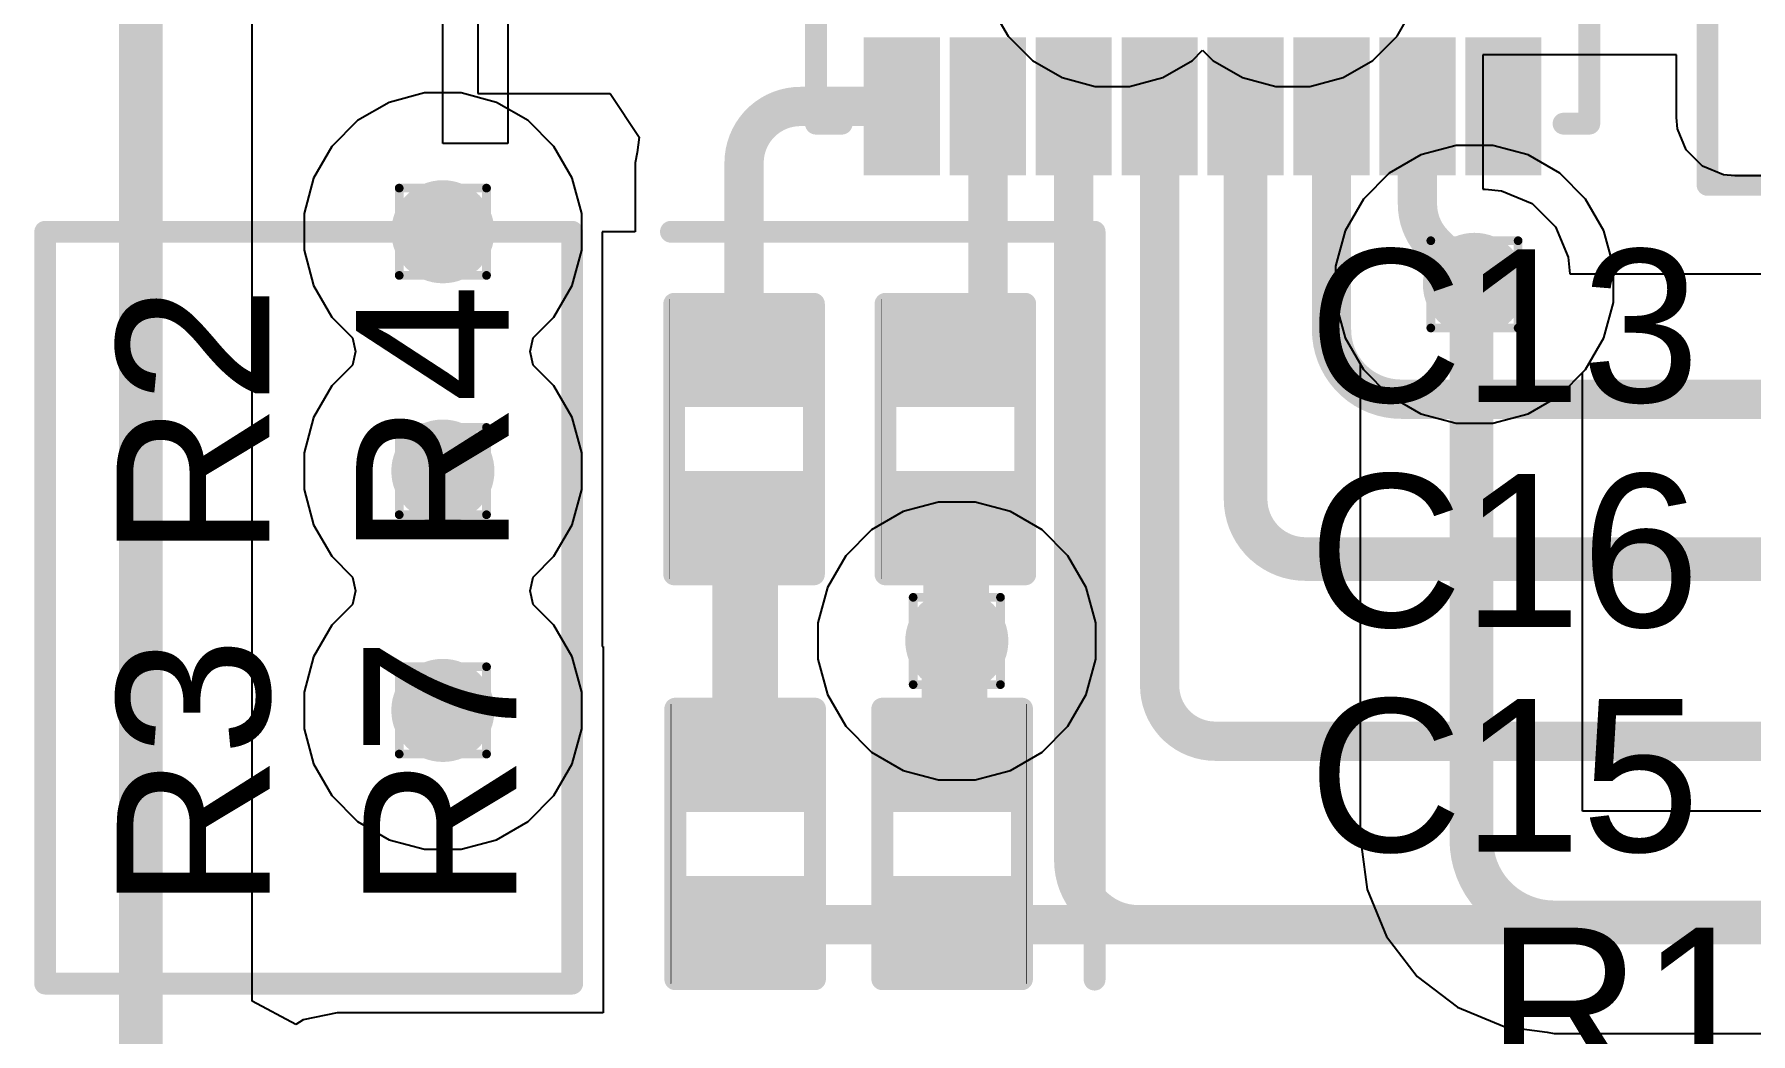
# Model space of a CAD drawing. Header units: inches. Extents: x -9 to 196, y -9 to 68.
# Drawn here: x 38.2 to 48.19, y 5.11 to 10.92 of the extents above; entities that cross this region are included whole.
import ezdxf

# ---------------------------------------------------------------- set-up
doc = ezdxf.new("R2010")
doc.units = ezdxf.units.IN
for name, color, linetype in [('Bottom Layer', 5, 'Continuous'), ('Drill Drawing', 1, 'Continuous'), ('Ground', 16, 'Continuous'), ('Power 3V3', 76, 'Continuous'), ('Top Layer', 1, 'Continuous'), ('Top Overlay', 2, 'Continuous'), ('Top Paste', 8, 'Continuous'), ('Top Solder', 216, 'Continuous'), ('Via Holes', 16, 'Continuous')]:
    doc.layers.add(name, color=color, linetype=linetype)
doc.styles.add('Arial', font='', dxfattribs={"height": 0.2})
doc.styles.get('Arial').set_extended_font_data('Arial')

# ---------------------------------------------------------------- blocks, each defined once
blk = doc.blocks.new('20_VQFN__3_5_4_5__5')
at = {"layer": 'Top Layer'}
for points in [[(1.35, 1.87), (1.95, 1.87), (1.95, 1.63), (1.35, 1.63)], [(1.35, 1.37), (1.95, 1.37), (1.95, 1.13), (1.35, 1.13)], [(1.35, 0.87), (1.95, 0.87), (1.95, 0.63), (1.35, 0.63)], [(1.35, 0.37), (1.95, 0.37), (1.95, 0.13), (1.35, 0.13)], [(1.35, -0.13), (1.95, -0.13), (1.95, -0.37), (1.35, -0.37)], [(1.35, -0.63), (1.95, -0.63), (1.95, -0.87), (1.35, -0.87)], [(1.35, -1.13), (1.95, -1.13), (1.95, -1.37), (1.35, -1.37)], [(1.35, -1.63), (1.95, -1.63), (1.95, -1.87), (1.35, -1.87)]]:
    blk.add_hatch(color=1, dxfattribs=at).paths.add_polyline_path(points)
at = {"layer": 'Top Paste'}
for points in [[(1.35, 1.87), (1.95, 1.87), (1.95, 1.63), (1.35, 1.63)], [(1.35, 1.37), (1.95, 1.37), (1.95, 1.13), (1.35, 1.13)], [(1.35, 0.87), (1.95, 0.87), (1.95, 0.63), (1.35, 0.63)], [(1.35, 0.37), (1.95, 0.37), (1.95, 0.13), (1.35, 0.13)], [(1.35, -0.13), (1.95, -0.13), (1.95, -0.37), (1.35, -0.37)], [(1.35, -0.63), (1.95, -0.63), (1.95, -0.87), (1.35, -0.87)], [(1.35, -1.13), (1.95, -1.13), (1.95, -1.37), (1.35, -1.37)], [(1.35, -1.63), (1.95, -1.63), (1.95, -1.87), (1.35, -1.87)]]:
    blk.add_hatch(color=8, dxfattribs=at).paths.add_polyline_path(points)
at = {"layer": 'Top Solder'}
for points in [[(1.2484, 1.9716), (2.0516, 1.9716), (2.0516, 1.5284), (1.2484, 1.5284)], [(1.2484, 1.4716), (2.0516, 1.4716), (2.0516, 1.0284), (1.2484, 1.0284)], [(1.2484, 0.9716), (2.0516, 0.9716), (2.0516, 0.5284), (1.2484, 0.5284)], [(1.2484, 0.4716), (2.0516, 0.4716), (2.0516, 0.0284), (1.2484, 0.0284)], [(1.2484, -0.0284), (2.0516, -0.0284), (2.0516, -0.4716), (1.2484, -0.4716)], [(1.2484, -0.5284), (2.0516, -0.5284), (2.0516, -0.9716), (1.2484, -0.9716)], [(1.2484, -1.0284), (2.0516, -1.0284), (2.0516, -1.4716), (1.2484, -1.4716)], [(1.2484, -1.5284), (2.0516, -1.5284), (2.0516, -1.9716), (1.2484, -1.9716)]]:
    blk.add_hatch(color=216, dxfattribs=at).paths.add_polyline_path(points)
at = {"layer": 'Top Overlay'}
for points in [[(1.75, 2.25, 0.127, 0.127, 0), (1.1, 2.25, 0.127, 0.127, 0)], [(1.75, 2.1, 0.127, 0.127, 0), (1.75, 2.25, 0.127, 0.127, 0)], [(1.75, -2.25, 0.127, 0.127, 0), (1.75, -2.1, 0.127, 0.127, 0)], [(1.75, -2.25, 0.127, 0.127, 0), (1.1, -2.25, 0.127, 0.127, 0)]]:
    blk.add_lwpolyline(points, format="xyseb", dxfattribs=at)
for points in [[(1.7182, 2.25, 0.0635, 0.0635, 1), (1.7817, 2.25, 0.0635, 0.0635, 1)], [(1.7182, 2.25, 0.0635, 0.0635, 1), (1.7817, 2.25, 0.0635, 0.0635, 1)], [(1.7183, 2.1, 0.0635, 0.0635, 1), (1.7818, 2.1, 0.0635, 0.0635, 1)], [(1.7183, -2.1, 0.0635, 0.0635, 1), (1.7818, -2.1, 0.0635, 0.0635, 1)], [(1.7182, -2.25, 0.0635, 0.0635, 1), (1.7817, -2.25, 0.0635, 0.0635, 1)], [(1.7182, -2.25, 0.0635, 0.0635, 1), (1.7817, -2.25, 0.0635, 0.0635, 1)]]:
    blk.add_lwpolyline(points, format="xyseb", close=True, dxfattribs=at)
blk = doc.blocks.new('R___0402_18')
at = {"layer": 'Top Layer'}
for points in [[(-0.6985, -0.3175), (-0.6985, 0.3175), (-0.2413, 0.3175), (-0.2413, -0.3175)], [(0.2413, -0.3175), (0.2413, 0.3175), (0.6985, 0.3175), (0.6985, -0.3175)]]:
    blk.add_hatch(color=1, dxfattribs=at).paths.add_polyline_path(points)
at = {"layer": 'Top Paste'}
for points in [[(-0.6985, -0.3175), (-0.6985, 0.3175), (-0.2413, 0.3175), (-0.2413, -0.3175)], [(0.2413, -0.3175), (0.2413, 0.3175), (0.6985, 0.3175), (0.6985, -0.3175)]]:
    blk.add_hatch(color=8, dxfattribs=at).paths.add_polyline_path(points)
at = {"layer": 'Top Solder'}
for points in [[(-0.7535, -0.3725), (-0.7535, 0.3725), (-0.1863, 0.3725), (-0.1863, -0.3725)], [(0.1863, -0.3725), (0.1863, 0.3725), (0.7535, 0.3725), (0.7535, -0.3725)]]:
    blk.add_hatch(color=216, dxfattribs=at).paths.add_polyline_path(points)
at = {"layer": 'Top Overlay'}
for points in [[(-0.7874, 0.4064, 0.127, 0.127, 0), (0.7874, 0.4064, 0.127, 0.127, 0)], [(-0.7874, 0.4064, 0.127, 0.127, 0), (-0.7874, -0.4064, 0.127, 0.127, 0)], [(0.7874, 0.4064, 0.127, 0.127, 0), (0.7874, -0.4064, 0.127, 0.127, 0)], [(-0.7874, -0.4064, 0.127, 0.127, 0), (0.7874, -0.4064, 0.127, 0.127, 0)], [(-0.8128, -0.4318, 0.00323, 0.00323, 0), (0.8128, -0.4318, 0.00323, 0.00323, 0)]]:
    blk.add_lwpolyline(points, format="xyseb", dxfattribs=at)
for points in [[(-0.8191, 0.4064, 0.0635, 0.0635, 1), (-0.7556, 0.4064, 0.0635, 0.0635, 1)], [(-0.8191, 0.4064, 0.0635, 0.0635, 1), (-0.7556, 0.4064, 0.0635, 0.0635, 1)], [(0.7556, 0.4064, 0.0635, 0.0635, 1), (0.8191, 0.4064, 0.0635, 0.0635, 1)], [(0.7556, 0.4064, 0.0635, 0.0635, 1), (0.8191, 0.4064, 0.0635, 0.0635, 1)], [(-0.8191, -0.4064, 0.0635, 0.0635, 1), (-0.7556, -0.4064, 0.0635, 0.0635, 1)], [(-0.8191, -0.4064, 0.0635, 0.0635, 1), (-0.7556, -0.4064, 0.0635, 0.0635, 1)], [(0.7556, -0.4064, 0.0635, 0.0635, 1), (0.8191, -0.4064, 0.0635, 0.0635, 1)], [(0.7556, -0.4064, 0.0635, 0.0635, 1), (0.8191, -0.4064, 0.0635, 0.0635, 1)], [(-0.8136, -0.4318, 0.00161, 0.00161, 1), (-0.812, -0.4318, 0.00161, 0.00161, 1)], [(0.812, -0.4318, 0.00161, 0.00161, 1), (0.8136, -0.4318, 0.00161, 0.00161, 1)]]:
    blk.add_lwpolyline(points, format="xyseb", close=True, dxfattribs=at)
blk = doc.blocks.new('R___0402_21')
at = {"layer": 'Top Layer'}
for points in [[(-0.6985, -0.3175), (-0.6985, 0.3175), (-0.2413, 0.3175), (-0.2413, -0.3175)], [(0.2413, -0.3175), (0.2413, 0.3175), (0.6985, 0.3175), (0.6985, -0.3175)]]:
    blk.add_hatch(color=1, dxfattribs=at).paths.add_polyline_path(points)
at = {"layer": 'Top Paste'}
for points in [[(-0.6985, -0.3175), (-0.6985, 0.3175), (-0.2413, 0.3175), (-0.2413, -0.3175)], [(0.2413, -0.3175), (0.2413, 0.3175), (0.6985, 0.3175), (0.6985, -0.3175)]]:
    blk.add_hatch(color=8, dxfattribs=at).paths.add_polyline_path(points)
at = {"layer": 'Top Solder'}
for points in [[(-0.7535, -0.3725), (-0.7535, 0.3725), (-0.1863, 0.3725), (-0.1863, -0.3725)], [(0.1863, -0.3725), (0.1863, 0.3725), (0.7535, 0.3725), (0.7535, -0.3725)]]:
    blk.add_hatch(color=216, dxfattribs=at).paths.add_polyline_path(points)
at = {"layer": 'Top Overlay'}
for points in [[(0.7874, 0.4064, 0.127, 0.127, 0), (-0.7874, 0.4064, 0.127, 0.127, 0)], [(-0.7874, -0.4064, 0.127, 0.127, 0), (-0.7874, 0.4064, 0.127, 0.127, 0)], [(0.7874, -0.4064, 0.127, 0.127, 0), (0.7874, 0.4064, 0.127, 0.127, 0)], [(0.7874, -0.4064, 0.127, 0.127, 0), (-0.7874, -0.4064, 0.127, 0.127, 0)], [(0.8128, -0.4318, 0.00323, 0.00323, 0), (-0.8128, -0.4318, 0.00323, 0.00323, 0)]]:
    blk.add_lwpolyline(points, format="xyseb", dxfattribs=at)
for points in [[(-0.8191, 0.4064, 0.0635, 0.0635, 1), (-0.7556, 0.4064, 0.0635, 0.0635, 1)], [(-0.8191, 0.4064, 0.0635, 0.0635, 1), (-0.7556, 0.4064, 0.0635, 0.0635, 1)], [(0.7556, 0.4064, 0.0635, 0.0635, 1), (0.8191, 0.4064, 0.0635, 0.0635, 1)], [(0.7556, 0.4064, 0.0635, 0.0635, 1), (0.8191, 0.4064, 0.0635, 0.0635, 1)], [(-0.8191, -0.4064, 0.0635, 0.0635, 1), (-0.7556, -0.4064, 0.0635, 0.0635, 1)], [(-0.8191, -0.4064, 0.0635, 0.0635, 1), (-0.7556, -0.4064, 0.0635, 0.0635, 1)], [(0.7556, -0.4064, 0.0635, 0.0635, 1), (0.8191, -0.4064, 0.0635, 0.0635, 1)], [(0.7556, -0.4064, 0.0635, 0.0635, 1), (0.8191, -0.4064, 0.0635, 0.0635, 1)], [(-0.8136, -0.4318, 0.00161, 0.00161, 1), (-0.812, -0.4318, 0.00161, 0.00161, 1)], [(0.812, -0.4318, 0.00161, 0.00161, 1), (0.8136, -0.4318, 0.00161, 0.00161, 1)]]:
    blk.add_lwpolyline(points, format="xyseb", close=True, dxfattribs=at)
blk = doc.blocks.new('R___0402_22')
at = {"layer": 'Top Layer'}
for points in [[(-0.6985, -0.3175), (-0.6985, 0.3175), (-0.2413, 0.3175), (-0.2413, -0.3175)], [(0.2413, -0.3175), (0.2413, 0.3175), (0.6985, 0.3175), (0.6985, -0.3175)]]:
    blk.add_hatch(color=1, dxfattribs=at).paths.add_polyline_path(points)
at = {"layer": 'Top Paste'}
for points in [[(-0.6985, -0.3175), (-0.6985, 0.3175), (-0.2413, 0.3175), (-0.2413, -0.3175)], [(0.2413, -0.3175), (0.2413, 0.3175), (0.6985, 0.3175), (0.6985, -0.3175)]]:
    blk.add_hatch(color=8, dxfattribs=at).paths.add_polyline_path(points)
at = {"layer": 'Top Solder'}
for points in [[(-0.7535, -0.3725), (-0.7535, 0.3725), (-0.1863, 0.3725), (-0.1863, -0.3725)], [(0.1863, -0.3725), (0.1863, 0.3725), (0.7535, 0.3725), (0.7535, -0.3725)]]:
    blk.add_hatch(color=216, dxfattribs=at).paths.add_polyline_path(points)
at = {"layer": 'Top Overlay'}
for points in [[(0.7874, 0.4064, 0.127, 0.127, 0), (-0.7874, 0.4064, 0.127, 0.127, 0)], [(-0.7874, -0.4064, 0.127, 0.127, 0), (-0.7874, 0.4064, 0.127, 0.127, 0)], [(0.7874, -0.4064, 0.127, 0.127, 0), (0.7874, 0.4064, 0.127, 0.127, 0)], [(0.7874, -0.4064, 0.127, 0.127, 0), (-0.7874, -0.4064, 0.127, 0.127, 0)], [(0.8128, -0.4318, 0.00323, 0.00323, 0), (-0.8128, -0.4318, 0.00323, 0.00323, 0)]]:
    blk.add_lwpolyline(points, format="xyseb", dxfattribs=at)
for points in [[(-0.8191, 0.4064, 0.0635, 0.0635, 1), (-0.7556, 0.4064, 0.0635, 0.0635, 1)], [(-0.8191, 0.4064, 0.0635, 0.0635, 1), (-0.7556, 0.4064, 0.0635, 0.0635, 1)], [(0.7556, 0.4064, 0.0635, 0.0635, 1), (0.8191, 0.4064, 0.0635, 0.0635, 1)], [(0.7556, 0.4064, 0.0635, 0.0635, 1), (0.8191, 0.4064, 0.0635, 0.0635, 1)], [(-0.8191, -0.4064, 0.0635, 0.0635, 1), (-0.7556, -0.4064, 0.0635, 0.0635, 1)], [(-0.8191, -0.4064, 0.0635, 0.0635, 1), (-0.7556, -0.4064, 0.0635, 0.0635, 1)], [(0.7556, -0.4064, 0.0635, 0.0635, 1), (0.8191, -0.4064, 0.0635, 0.0635, 1)], [(0.7556, -0.4064, 0.0635, 0.0635, 1), (0.8191, -0.4064, 0.0635, 0.0635, 1)], [(-0.8136, -0.4318, 0.00161, 0.00161, 1), (-0.812, -0.4318, 0.00161, 0.00161, 1)], [(0.812, -0.4318, 0.00161, 0.00161, 1), (0.8136, -0.4318, 0.00161, 0.00161, 1)]]:
    blk.add_lwpolyline(points, format="xyseb", close=True, dxfattribs=at)
blk = doc.blocks.new('R___0402_23')
at = {"layer": 'Top Layer'}
for points in [[(-0.6985, -0.3175), (-0.6985, 0.3175), (-0.2413, 0.3175), (-0.2413, -0.3175)], [(0.2413, -0.3175), (0.2413, 0.3175), (0.6985, 0.3175), (0.6985, -0.3175)]]:
    blk.add_hatch(color=1, dxfattribs=at).paths.add_polyline_path(points)
at = {"layer": 'Top Paste'}
for points in [[(-0.6985, -0.3175), (-0.6985, 0.3175), (-0.2413, 0.3175), (-0.2413, -0.3175)], [(0.2413, -0.3175), (0.2413, 0.3175), (0.6985, 0.3175), (0.6985, -0.3175)]]:
    blk.add_hatch(color=8, dxfattribs=at).paths.add_polyline_path(points)
at = {"layer": 'Top Solder'}
for points in [[(-0.7535, -0.3725), (-0.7535, 0.3725), (-0.1863, 0.3725), (-0.1863, -0.3725)], [(0.1863, -0.3725), (0.1863, 0.3725), (0.7535, 0.3725), (0.7535, -0.3725)]]:
    blk.add_hatch(color=216, dxfattribs=at).paths.add_polyline_path(points)
at = {"layer": 'Top Overlay'}
for points in [[(0.7874, 0.4064, 0.127, 0.127, 0), (-0.7874, 0.4064, 0.127, 0.127, 0)], [(-0.7874, -0.4064, 0.127, 0.127, 0), (-0.7874, 0.4064, 0.127, 0.127, 0)], [(0.7874, -0.4064, 0.127, 0.127, 0), (0.7874, 0.4064, 0.127, 0.127, 0)], [(0.7874, -0.4064, 0.127, 0.127, 0), (-0.7874, -0.4064, 0.127, 0.127, 0)], [(0.8128, -0.4318, 0.00323, 0.00323, 0), (-0.8128, -0.4318, 0.00323, 0.00323, 0)]]:
    blk.add_lwpolyline(points, format="xyseb", dxfattribs=at)
for points in [[(-0.8191, 0.4064, 0.0635, 0.0635, 1), (-0.7556, 0.4064, 0.0635, 0.0635, 1)], [(-0.8191, 0.4064, 0.0635, 0.0635, 1), (-0.7556, 0.4064, 0.0635, 0.0635, 1)], [(0.7556, 0.4064, 0.0635, 0.0635, 1), (0.8191, 0.4064, 0.0635, 0.0635, 1)], [(0.7556, 0.4064, 0.0635, 0.0635, 1), (0.8191, 0.4064, 0.0635, 0.0635, 1)], [(-0.8191, -0.4064, 0.0635, 0.0635, 1), (-0.7556, -0.4064, 0.0635, 0.0635, 1)], [(-0.8191, -0.4064, 0.0635, 0.0635, 1), (-0.7556, -0.4064, 0.0635, 0.0635, 1)], [(0.7556, -0.4064, 0.0635, 0.0635, 1), (0.8191, -0.4064, 0.0635, 0.0635, 1)], [(0.7556, -0.4064, 0.0635, 0.0635, 1), (0.8191, -0.4064, 0.0635, 0.0635, 1)], [(-0.8136, -0.4318, 0.00161, 0.00161, 1), (-0.812, -0.4318, 0.00161, 0.00161, 1)], [(0.812, -0.4318, 0.00161, 0.00161, 1), (0.8136, -0.4318, 0.00161, 0.00161, 1)]]:
    blk.add_lwpolyline(points, format="xyseb", close=True, dxfattribs=at)

msp = doc.modelspace()

# ---------------------------------------------------------------- hatches: boundary and pattern name
at = {"layer": 'Bottom Layer'}
h = msp.add_hatch(color=5, dxfattribs=at)
edge = h.paths.add_edge_path()
edge.add_arc((40.5804, 9.7747), 0.3, 0, 360)
h = msp.add_hatch(color=5, dxfattribs=at)
edge = h.paths.add_edge_path()
edge.add_arc((46.5828, 9.4686), 0.3, 0, 360)
h = msp.add_hatch(color=5, dxfattribs=at)
edge = h.paths.add_edge_path()
edge.add_arc((40.5804, 8.382), 0.3, 0, 360)
h = msp.add_hatch(color=5, dxfattribs=at)
edge = h.paths.add_edge_path()
edge.add_arc((43.5708, 7.3933), 0.3, 0, 360)
h = msp.add_hatch(color=5, dxfattribs=at)
edge = h.paths.add_edge_path()
edge.add_arc((40.5804, 6.9893), 0.3, 0, 360)
at = {"layer": 'Ground'}
h = msp.add_hatch(color=16, dxfattribs=at)
edge = h.paths.add_edge_path()
edge.add_arc((40.5804, 9.7747), 0.3, 0, 360)
h = msp.add_hatch(color=16, dxfattribs=at)
edge = h.paths.add_edge_path()
edge.add_arc((46.5828, 9.4686), 0.3, 0, 360)
h = msp.add_hatch(color=16, dxfattribs=at)
edge = h.paths.add_edge_path()
edge.add_arc((40.5804, 8.382), 0.3, 0, 360)
h = msp.add_hatch(color=16, dxfattribs=at)
edge = h.paths.add_edge_path()
edge.add_arc((43.5708, 7.3933), 0.3, 0, 360)
h = msp.add_hatch(color=16, dxfattribs=at)
edge = h.paths.add_edge_path()
edge.add_arc((40.5804, 6.9893), 0.3, 0, 360)
at = {"layer": 'Power 3V3'}
h = msp.add_hatch(color=76, dxfattribs=at)
edge = h.paths.add_edge_path()
edge.add_arc((40.5804, 9.7747), 0.3, 0, 360)
h = msp.add_hatch(color=76, dxfattribs=at)
edge = h.paths.add_edge_path()
edge.add_arc((46.5828, 9.4686), 0.3, 0, 360)
h = msp.add_hatch(color=76, dxfattribs=at)
edge = h.paths.add_edge_path()
edge.add_arc((40.5804, 8.382), 0.3, 0, 360)
h = msp.add_hatch(color=76, dxfattribs=at)
edge = h.paths.add_edge_path()
edge.add_arc((43.5708, 7.3933), 0.3, 0, 360)
h = msp.add_hatch(color=76, dxfattribs=at)
edge = h.paths.add_edge_path()
edge.add_arc((40.5804, 6.9893), 0.3, 0, 360)
at = {"layer": 'Top Layer'}
h = msp.add_hatch(color=1, dxfattribs=at)
edge = h.paths.add_edge_path()
edge.add_arc((40.5804, 9.7747), 0.3, 0, 360)
h = msp.add_hatch(color=1, dxfattribs=at)
edge = h.paths.add_edge_path()
edge.add_arc((46.5828, 9.4686), 0.3, 0, 360)
h = msp.add_hatch(color=1, dxfattribs=at)
edge = h.paths.add_edge_path()
edge.add_arc((40.5804, 8.382), 0.3, 0, 360)
h = msp.add_hatch(color=1, dxfattribs=at)
edge = h.paths.add_edge_path()
edge.add_arc((43.5708, 7.3933), 0.3, 0, 360)
h = msp.add_hatch(color=1, dxfattribs=at)
edge = h.paths.add_edge_path()
edge.add_arc((40.5804, 6.9893), 0.3, 0, 360)
at = {"layer": 'Via Holes'}
h = msp.add_hatch(color=7, dxfattribs=at)
edge = h.paths.add_edge_path()
edge.add_arc((40.5804, 9.7747), 0.15, 0, 360)
h = msp.add_hatch(color=7, dxfattribs=at)
edge = h.paths.add_edge_path()
edge.add_arc((46.5828, 9.4686), 0.15, 0, 360)
h = msp.add_hatch(color=7, dxfattribs=at)
edge = h.paths.add_edge_path()
edge.add_arc((40.5804, 8.382), 0.15, 0, 360)
h = msp.add_hatch(color=7, dxfattribs=at)
edge = h.paths.add_edge_path()
edge.add_arc((43.5708, 7.3933), 0.15, 0, 360)
h = msp.add_hatch(color=7, dxfattribs=at)
edge = h.paths.add_edge_path()
edge.add_arc((40.5804, 6.9893), 0.15, 0, 360)

# ---------------------------------------------------------------- linework, layer by layer
at = {"layer": 'Bottom Layer'}
for p, q in [((46.2709, 10.2216), (46.0867, 10.1152)), ((46.4764, 10.2766), (46.2709, 10.2216)), ((46.6892, 10.2766), (46.4764, 10.2766)), ((46.8947, 10.2216), (46.6892, 10.2766)), ((47.0789, 10.1152), (46.8947, 10.2216)), ((46.0867, 10.1152), (45.9362, 9.9647)), ((47.2293, 9.9647), (47.0789, 10.1152)), ((45.9362, 9.9647), (45.8299, 9.7805)), ((47.3357, 9.7805), (47.2293, 9.9647)), ((45.8299, 9.7805), (45.7748, 9.575)), ((47.3908, 9.575), (47.3357, 9.7805)), ((45.7748, 9.575), (45.7748, 9.3622)), ((47.3908, 9.3622), (47.3908, 9.575)), ((45.7748, 9.3622), (45.8299, 9.1567)), ((47.3357, 9.1567), (47.3908, 9.3622)), ((45.8299, 9.1567), (45.9362, 8.9725)), ((47.2293, 8.9725), (47.3357, 9.1567)), ((45.9362, 8.9725), (46.0867, 8.8221)), ((47.0789, 8.8221), (47.2293, 8.9725)), ((46.0867, 8.8221), (46.2709, 8.7157)), ((46.8947, 8.7157), (47.0789, 8.8221)), ((46.2709, 8.7157), (46.4764, 8.6606)), ((46.6892, 8.6606), (46.8947, 8.7157)), ((46.4764, 8.6606), (46.6892, 8.6606))]:
    msp.add_line(p, q, dxfattribs=at)
at = {"layer": 'Drill Drawing'}
for points in [[(40.3264, 10.0287, 0.0508, 0.0508, 0), (40.8344, 10.0287, 0.0508, 0.0508, 0)], [(40.3264, 9.5207, 0.0508, 0.0508, 0), (40.3264, 10.0287, 0.0508, 0.0508, 0)], [(40.8344, 9.5207, 0.0508, 0.0508, 0), (40.8344, 10.0287, 0.0508, 0.0508, 0)], [(46.3288, 9.7226, 0.0508, 0.0508, 0), (46.8368, 9.7226, 0.0508, 0.0508, 0)], [(46.3288, 9.2146, 0.0508, 0.0508, 0), (46.3288, 9.7226, 0.0508, 0.0508, 0)], [(46.8368, 9.2146, 0.0508, 0.0508, 0), (46.8368, 9.7226, 0.0508, 0.0508, 0)], [(40.3264, 9.5207, 0.0508, 0.0508, 0), (40.8344, 9.5207, 0.0508, 0.0508, 0)], [(46.3288, 9.2146, 0.0508, 0.0508, 0), (46.8368, 9.2146, 0.0508, 0.0508, 0)], [(40.3264, 8.636, 0.0508, 0.0508, 0), (40.8344, 8.636, 0.0508, 0.0508, 0)], [(40.3264, 8.128, 0.0508, 0.0508, 0), (40.3264, 8.636, 0.0508, 0.0508, 0)], [(40.8344, 8.128, 0.0508, 0.0508, 0), (40.8344, 8.636, 0.0508, 0.0508, 0)], [(40.3264, 8.128, 0.0508, 0.0508, 0), (40.8344, 8.128, 0.0508, 0.0508, 0)], [(43.3168, 7.6473, 0.0508, 0.0508, 0), (43.8248, 7.6473, 0.0508, 0.0508, 0)], [(43.3168, 7.1393, 0.0508, 0.0508, 0), (43.3168, 7.6473, 0.0508, 0.0508, 0)], [(43.8248, 7.1393, 0.0508, 0.0508, 0), (43.8248, 7.6473, 0.0508, 0.0508, 0)], [(40.3264, 7.2433, 0.0508, 0.0508, 0), (40.8344, 7.2433, 0.0508, 0.0508, 0)], [(40.3264, 6.7353, 0.0508, 0.0508, 0), (40.3264, 7.2433, 0.0508, 0.0508, 0)], [(40.8344, 6.7353, 0.0508, 0.0508, 0), (40.8344, 7.2433, 0.0508, 0.0508, 0)], [(43.3168, 7.1393, 0.0508, 0.0508, 0), (43.8248, 7.1393, 0.0508, 0.0508, 0)], [(40.3264, 6.7353, 0.0508, 0.0508, 0), (40.8344, 6.7353, 0.0508, 0.0508, 0)]]:
    msp.add_lwpolyline(points, format="xyseb", dxfattribs=at)
for points in [[(40.3137, 10.0287, 0.0254, 0.0254, 1), (40.3391, 10.0287, 0.0254, 0.0254, 1)], [(40.3137, 10.0287, 0.0254, 0.0254, 1), (40.3391, 10.0287, 0.0254, 0.0254, 1)], [(40.8217, 10.0287, 0.0254, 0.0254, 1), (40.8471, 10.0287, 0.0254, 0.0254, 1)], [(40.8217, 10.0287, 0.0254, 0.0254, 1), (40.8471, 10.0287, 0.0254, 0.0254, 1)], [(46.3161, 9.7226, 0.0254, 0.0254, 1), (46.3415, 9.7226, 0.0254, 0.0254, 1)], [(46.3161, 9.7226, 0.0254, 0.0254, 1), (46.3415, 9.7226, 0.0254, 0.0254, 1)], [(46.8241, 9.7226, 0.0254, 0.0254, 1), (46.8495, 9.7226, 0.0254, 0.0254, 1)], [(46.8241, 9.7226, 0.0254, 0.0254, 1), (46.8495, 9.7226, 0.0254, 0.0254, 1)], [(40.3137, 9.5207, 0.0254, 0.0254, 1), (40.3391, 9.5207, 0.0254, 0.0254, 1)], [(40.3137, 9.5207, 0.0254, 0.0254, 1), (40.3391, 9.5207, 0.0254, 0.0254, 1)], [(40.8217, 9.5207, 0.0254, 0.0254, 1), (40.8471, 9.5207, 0.0254, 0.0254, 1)], [(40.8217, 9.5207, 0.0254, 0.0254, 1), (40.8471, 9.5207, 0.0254, 0.0254, 1)], [(46.3161, 9.2146, 0.0254, 0.0254, 1), (46.3415, 9.2146, 0.0254, 0.0254, 1)], [(46.3161, 9.2146, 0.0254, 0.0254, 1), (46.3415, 9.2146, 0.0254, 0.0254, 1)], [(46.8241, 9.2146, 0.0254, 0.0254, 1), (46.8495, 9.2146, 0.0254, 0.0254, 1)], [(46.8241, 9.2146, 0.0254, 0.0254, 1), (46.8495, 9.2146, 0.0254, 0.0254, 1)], [(40.3137, 8.636, 0.0254, 0.0254, 1), (40.3391, 8.636, 0.0254, 0.0254, 1)], [(40.3137, 8.636, 0.0254, 0.0254, 1), (40.3391, 8.636, 0.0254, 0.0254, 1)], [(40.8217, 8.636, 0.0254, 0.0254, 1), (40.8471, 8.636, 0.0254, 0.0254, 1)], [(40.8217, 8.636, 0.0254, 0.0254, 1), (40.8471, 8.636, 0.0254, 0.0254, 1)], [(40.3137, 8.128, 0.0254, 0.0254, 1), (40.3391, 8.128, 0.0254, 0.0254, 1)], [(40.3137, 8.128, 0.0254, 0.0254, 1), (40.3391, 8.128, 0.0254, 0.0254, 1)], [(40.8217, 8.128, 0.0254, 0.0254, 1), (40.8471, 8.128, 0.0254, 0.0254, 1)], [(40.8217, 8.128, 0.0254, 0.0254, 1), (40.8471, 8.128, 0.0254, 0.0254, 1)], [(43.3041, 7.6473, 0.0254, 0.0254, 1), (43.3295, 7.6473, 0.0254, 0.0254, 1)], [(43.3041, 7.6473, 0.0254, 0.0254, 1), (43.3295, 7.6473, 0.0254, 0.0254, 1)], [(43.8121, 7.6473, 0.0254, 0.0254, 1), (43.8375, 7.6473, 0.0254, 0.0254, 1)], [(43.8121, 7.6473, 0.0254, 0.0254, 1), (43.8375, 7.6473, 0.0254, 0.0254, 1)], [(40.3137, 7.2433, 0.0254, 0.0254, 1), (40.3391, 7.2433, 0.0254, 0.0254, 1)], [(40.3137, 7.2433, 0.0254, 0.0254, 1), (40.3391, 7.2433, 0.0254, 0.0254, 1)], [(40.8217, 7.2433, 0.0254, 0.0254, 1), (40.8471, 7.2433, 0.0254, 0.0254, 1)], [(40.8217, 7.2433, 0.0254, 0.0254, 1), (40.8471, 7.2433, 0.0254, 0.0254, 1)], [(43.3041, 7.1393, 0.0254, 0.0254, 1), (43.3295, 7.1393, 0.0254, 0.0254, 1)], [(43.3041, 7.1393, 0.0254, 0.0254, 1), (43.3295, 7.1393, 0.0254, 0.0254, 1)], [(43.8121, 7.1393, 0.0254, 0.0254, 1), (43.8375, 7.1393, 0.0254, 0.0254, 1)], [(43.8121, 7.1393, 0.0254, 0.0254, 1), (43.8375, 7.1393, 0.0254, 0.0254, 1)], [(40.3137, 6.7353, 0.0254, 0.0254, 1), (40.3391, 6.7353, 0.0254, 0.0254, 1)], [(40.3137, 6.7353, 0.0254, 0.0254, 1), (40.3391, 6.7353, 0.0254, 0.0254, 1)], [(40.8217, 6.7353, 0.0254, 0.0254, 1), (40.8471, 6.7353, 0.0254, 0.0254, 1)], [(40.8217, 6.7353, 0.0254, 0.0254, 1), (40.8471, 6.7353, 0.0254, 0.0254, 1)]]:
    msp.add_lwpolyline(points, format="xyseb", close=True, dxfattribs=at)
at = {"layer": 'Ground'}
for p, q in [((46.2709, 10.2216), (46.0867, 10.1152)), ((46.4764, 10.2766), (46.2709, 10.2216)), ((46.6892, 10.2766), (46.4764, 10.2766)), ((46.8947, 10.2216), (46.6892, 10.2766)), ((47.0789, 10.1152), (46.8947, 10.2216)), ((46.0867, 10.1152), (45.9362, 9.9647)), ((47.2293, 9.9647), (47.0789, 10.1152)), ((45.9362, 9.9647), (45.8299, 9.7805)), ((47.3357, 9.7805), (47.2293, 9.9647)), ((45.8299, 9.7805), (45.7748, 9.575)), ((47.3908, 9.575), (47.3357, 9.7805)), ((45.7748, 9.575), (45.7748, 9.3622)), ((47.3908, 9.3622), (47.3908, 9.575)), ((45.7748, 9.3622), (45.8299, 9.1567)), ((47.3357, 9.1567), (47.3908, 9.3622)), ((45.8299, 9.1567), (45.9362, 8.9725)), ((47.2293, 8.9725), (47.3357, 9.1567)), ((45.9362, 8.9725), (46.0867, 8.8221)), ((47.0789, 8.8221), (47.2293, 8.9725)), ((46.0867, 8.8221), (46.2709, 8.7157)), ((46.8947, 8.7157), (47.0789, 8.8221)), ((46.2709, 8.7157), (46.4764, 8.6606)), ((46.6892, 8.6606), (46.8947, 8.7157)), ((46.4764, 8.6606), (46.6892, 8.6606))]:
    msp.add_line(p, q, dxfattribs=at)
at = {"layer": 'Power 3V3'}
for p, q in [((43.7697, 11.0862), (43.8695, 10.9133)), ((46.1326, 10.9133), (46.2324, 11.0862)), ((43.8695, 10.9133), (44.0106, 10.7722)), ((45.9914, 10.7722), (46.1326, 10.9133)), ((44.9414, 10.7722), (45.001, 10.8318)), ((45.001, 10.8318), (45.0606, 10.7722)), ((44.0106, 10.7722), (44.1834, 10.6724)), ((44.7686, 10.6724), (44.9414, 10.7722)), ((45.0606, 10.7722), (45.2334, 10.6724)), ((45.8186, 10.6724), (45.9914, 10.7722)), ((44.1834, 10.6724), (44.3762, 10.6208)), ((44.3762, 10.6208), (44.5758, 10.6208)), ((44.5758, 10.6208), (44.7686, 10.6724)), ((45.2334, 10.6724), (45.4262, 10.6208)), ((45.4262, 10.6208), (45.6258, 10.6208)), ((45.6258, 10.6208), (45.8186, 10.6724)), ((40.2685, 10.5276), (40.0843, 10.4213)), ((40.474, 10.5827), (40.2685, 10.5276)), ((40.6868, 10.5827), (40.474, 10.5827)), ((40.8923, 10.5276), (40.6868, 10.5827)), ((41.0765, 10.4213), (40.8923, 10.5276)), ((40.0843, 10.4213), (39.9339, 10.2708)), ((41.227, 10.2708), (41.0765, 10.4213)), ((39.9339, 10.2708), (39.8275, 10.0866)), ((41.3334, 10.0866), (41.227, 10.2708)), ((46.2709, 10.2216), (46.0867, 10.1152)), ((46.4764, 10.2766), (46.2709, 10.2216)), ((46.6892, 10.2766), (46.4764, 10.2766)), ((46.8947, 10.2216), (46.6892, 10.2766)), ((47.0789, 10.1152), (46.8947, 10.2216)), ((39.8275, 10.0866), (39.7724, 9.8811)), ((41.3884, 9.8811), (41.3334, 10.0866)), ((46.0867, 10.1152), (45.9362, 9.9647)), ((47.2293, 9.9647), (47.0789, 10.1152)), ((45.9362, 9.9647), (45.8299, 9.7805)), ((47.3357, 9.7805), (47.2293, 9.9647)), ((39.7724, 9.8811), (39.7724, 9.6683)), ((41.3884, 9.6683), (41.3884, 9.8811)), ((45.8299, 9.7805), (45.7748, 9.575)), ((47.3908, 9.575), (47.3357, 9.7805)), ((39.7724, 9.6683), (39.8275, 9.4628)), ((41.3334, 9.4628), (41.3884, 9.6683)), ((45.7748, 9.575), (45.7748, 9.3622)), ((47.3908, 9.3622), (47.3908, 9.575)), ((39.8275, 9.4628), (39.9339, 9.2786)), ((41.227, 9.2786), (41.3334, 9.4628)), ((45.7748, 9.3622), (45.8299, 9.1567)), ((47.3357, 9.1567), (47.3908, 9.3622)), ((39.9339, 9.2786), (40.0545, 9.158)), ((41.1064, 9.158), (41.227, 9.2786)), ((40.0545, 9.158), (40.0728, 9.0784)), ((41.088, 9.0784), (41.1064, 9.158)), ((45.8299, 9.1567), (45.9172, 9.0055)), ((47.2293, 8.9725), (47.3357, 9.1567)), ((40.0545, 8.9987), (39.9339, 8.8781)), ((40.0728, 9.0784), (40.0545, 8.9987)), ((41.1064, 8.9987), (41.088, 9.0784)), ((41.227, 8.8781), (41.1064, 8.9987)), ((45.9172, 9.0055), (45.9172, 6.2377)), ((47.2121, 8.9552), (47.2293, 8.9725)), ((47.2121, 6.4032), (47.2121, 8.9552)), ((39.9339, 8.8781), (39.8275, 8.6939)), ((41.3334, 8.6939), (41.227, 8.8781)), ((39.8275, 8.6939), (39.7724, 8.4884)), ((41.3884, 8.4884), (41.3334, 8.6939)), ((39.7724, 8.4884), (39.7724, 8.2756)), ((41.3884, 8.2756), (41.3884, 8.4884)), ((39.7724, 8.2756), (39.8275, 8.0701)), ((41.3334, 8.0701), (41.3884, 8.2756)), ((43.4644, 8.2013), (43.2589, 8.1462)), ((43.6772, 8.2013), (43.4644, 8.2013)), ((43.8827, 8.1462), (43.6772, 8.2013)), ((43.2589, 8.1462), (43.0747, 8.0398)), ((44.0669, 8.0398), (43.8827, 8.1462)), ((39.8275, 8.0701), (39.9339, 7.8859)), ((41.227, 7.8859), (41.3334, 8.0701)), ((43.0747, 8.0398), (42.9242, 7.8894)), ((44.2174, 7.8894), (44.0669, 8.0398)), ((39.9339, 7.8859), (40.0545, 7.7653)), ((41.1064, 7.7653), (41.227, 7.8859)), ((42.9242, 7.8894), (42.8179, 7.7051)), ((44.3237, 7.7051), (44.2174, 7.8894)), ((40.0545, 7.7653), (40.0728, 7.6856)), ((41.088, 7.6856), (41.1064, 7.7653)), ((42.8179, 7.7051), (42.7628, 7.4996)), ((44.3788, 7.4996), (44.3237, 7.7051)), ((40.0545, 7.606), (39.9339, 7.4854)), ((40.0728, 7.6856), (40.0545, 7.606)), ((41.1064, 7.606), (41.088, 7.6856)), ((41.227, 7.4854), (41.1064, 7.606)), ((42.7628, 7.4996), (42.7628, 7.2869)), ((44.3788, 7.2869), (44.3788, 7.4996)), ((39.9339, 7.4854), (39.8275, 7.3012)), ((41.3334, 7.3012), (41.227, 7.4854)), ((39.8275, 7.3012), (39.7724, 7.0957)), ((41.3884, 7.0957), (41.3334, 7.3012)), ((42.7628, 7.2869), (42.8179, 7.0814)), ((44.3237, 7.0814), (44.3788, 7.2869)), ((39.7724, 7.0957), (39.7724, 6.8829)), ((41.3884, 6.8829), (41.3884, 7.0957)), ((42.8179, 7.0814), (42.9242, 6.8971)), ((44.2174, 6.8971), (44.3237, 7.0814)), ((42.9242, 6.8971), (43.0747, 6.7467)), ((44.0669, 6.7467), (44.2174, 6.8971)), ((39.7724, 6.8829), (39.8275, 6.6774)), ((41.3334, 6.6774), (41.3884, 6.8829)), ((43.0747, 6.7467), (43.2589, 6.6403)), ((43.8827, 6.6403), (44.0669, 6.7467)), ((39.8275, 6.6774), (39.9339, 6.4932)), ((41.227, 6.4932), (41.3334, 6.6774)), ((43.2589, 6.6403), (43.4644, 6.5853)), ((43.6772, 6.5853), (43.8827, 6.6403)), ((39.9339, 6.4932), (40.0843, 6.3427)), ((41.0765, 6.3427), (41.227, 6.4932)), ((43.4644, 6.5853), (43.6772, 6.5853)), ((50.1571, 6.4032), (47.2121, 6.4032)), ((40.0843, 6.3427), (40.2685, 6.2364)), ((40.8923, 6.2364), (41.0765, 6.3427)), ((40.2685, 6.2364), (40.474, 6.1813)), ((40.6868, 6.1813), (40.8923, 6.2364)), ((45.9172, 6.2377), (45.9255, 6.196)), ((45.9255, 6.196), (45.9584, 5.9461)), ((40.474, 6.1813), (40.6868, 6.1813)), ((45.9584, 5.9461), (46.0709, 5.6744)), ((46.0709, 5.6744), (46.25, 5.4411)), ((46.25, 5.4411), (46.4833, 5.262)), ((46.4833, 5.262), (46.755, 5.1495)), ((46.755, 5.1495), (47.005, 5.1166)), ((47.005, 5.1166), (47.0466, 5.1083)), ((47.0466, 5.1083), (50.1571, 5.1083))]:
    msp.add_line(p, q, dxfattribs=at)
for points in [[(46.5646, 9.4505, 0.254, 0.254, 0), (46.5828, 9.4686, 0.254, 0.254, 0)], [(46.5646, 6.2377, 0.254, 0.254, 0), (46.5646, 9.4505, 0.254, 0.254, 0)], [(47.0466, 5.7557, 0.254, 0.254, -0.414214), (46.5646, 6.2377, 0.254, 0.254, 0)], [(47.0466, 5.7557, 0.254, 0.254, 0), (50.6517, 5.7557, 0.254, 0.254, 0)]]:
    msp.add_lwpolyline(points, format="xyseb", dxfattribs=at)
for points in [[(46.5193, 9.4686, 0.127, 0.127, 1), (46.6463, 9.4686, 0.127, 0.127, 1)], [(46.5011, 9.4505, 0.127, 0.127, 1), (46.6281, 9.4505, 0.127, 0.127, 1)], [(46.5011, 9.4505, 0.127, 0.127, 1), (46.6281, 9.4505, 0.127, 0.127, 1)], [(46.5011, 6.2377, 0.127, 0.127, 1), (46.6281, 6.2377, 0.127, 0.127, 1)], [(46.5011, 6.2377, 0.127, 0.127, 1), (46.6281, 6.2377, 0.127, 0.127, 1)], [(46.9831, 5.7557, 0.127, 0.127, 1), (47.1101, 5.7557, 0.127, 0.127, 1)], [(46.9831, 5.7557, 0.127, 0.127, 1), (47.1101, 5.7557, 0.127, 0.127, 1)]]:
    msp.add_lwpolyline(points, format="xyseb", close=True, dxfattribs=at)
at = {"layer": 'Top Layer'}
for p, q in [((40.5804, 10.288), (40.5804, 14.2125)), ((40.9575, 13.7543), (40.9575, 10.288)), ((40.7836, 12.1033), (40.7836, 10.5783)), ((39.4705, 5.2963), (39.4705, 11.7034)), ((47.7583, 10.8038), (46.631, 10.8038)), ((46.631, 10.8038), (46.631, 10.0226)), ((47.7583, 10.4388), (47.7583, 10.8038)), ((40.7836, 10.5783), (41.5534, 10.5783)), ((41.5534, 10.5783), (41.7221, 10.3243)), ((47.7648, 10.3727), (47.7583, 10.4388)), ((47.7583, 10.4388), (47.7583, 10.4388)), ((40.9575, 10.288), (40.5804, 10.288)), ((41.7221, 10.3243), (41.7103, 10.2352)), ((47.8154, 10.2506), (47.7648, 10.3727)), ((41.7103, 10.2352), (41.6985, 10.1758)), ((47.9088, 10.1572), (47.8154, 10.2506)), ((41.6985, 10.1758), (41.6985, 9.7747)), ((48.0309, 10.1066), (47.9088, 10.1572)), ((48.097, 10.1001), (48.0309, 10.1066)), ((48.9109, 10.1001), (48.097, 10.1001)), ((46.631, 10.0226), (46.6443, 10.0226)), ((46.6443, 10.0226), (46.7404, 10.0132)), ((46.7404, 10.0132), (46.9179, 9.9396)), ((46.9179, 9.9396), (47.0538, 9.8037)), ((47.0538, 9.8037), (47.1273, 9.6262)), ((41.6985, 9.7747), (41.5075, 9.7747)), ((41.5075, 9.7747), (41.5075, 8.3015)), ((47.1273, 9.6262), (47.1368, 9.5301)), ((47.1368, 9.5301), (47.1368, 9.5301)), ((47.1368, 9.5301), (48.91, 9.5301)), ((41.5075, 8.3015), (41.5075, 7.3617)), ((41.5075, 7.3617), (41.5137, 7.3617)), ((41.5137, 7.3617), (41.5137, 5.9455)), ((41.5137, 5.9455), (41.5137, 5.2289)), ((39.7245, 5.1605), (39.4705, 5.2963)), ((39.9661, 5.2289), (39.7679, 5.1895)), ((41.5137, 5.2289), (39.9661, 5.2289)), ((39.7679, 5.1895), (39.7245, 5.1605))]:
    msp.add_line(p, q, dxfattribs=at)
for points in [[(38.8231, 2.4288, 0.254, 0.254, 0), (38.8231, 16.8329, 0.254, 0.254, 0)], [(42.333, 10.1758, 0.2286, 0.2286, -0.414214), (42.661, 10.5038, 0.2286, 0.2286, 0)], [(42.661, 10.5038, 0.2286, 0.2286, 0), (43.251, 10.5038, 0.2286, 0.2286, 0)], [(43.7516, 9.1524, 0.2286, 0.2286, 0), (43.7516, 10.5032, 0.2286, 0.2286, 0)], [(44.251, 6.1173, 0.2286, 0.2286, 0), (44.251, 10.5038, 0.2286, 0.2286, 0)], [(44.751, 7.1331, 0.2286, 0.2286, 0), (44.751, 10.5038, 0.2286, 0.2286, 0)], [(45.251, 8.2212, 0.254, 0.254, 0), (45.251, 10.5038, 0.254, 0.254, 0)], [(45.751, 9.205, 0.2286, 0.2286, 0), (45.751, 10.5038, 0.2286, 0.2286, 0)], [(46.251, 9.9359, 0.2286, 0.2286, 0), (46.251, 10.5038, 0.2286, 0.2286, 0)], [(42.333, 9.0381, 0.2286, 0.2286, 0), (42.333, 10.1758, 0.2286, 0.2286, 0)], [(46.3491, 9.7004, 0.2286, 0.2286, -0.199964), (46.251, 9.9359, 0.2286, 0.2286, 0)], [(46.3491, 9.7004, 0.2286, 0.2286, 0), (46.5828, 9.4686, 0.2286, 0.2286, 0)], [(46.1557, 8.8003, 0.2286, 0.2286, -0.414214), (45.751, 9.205, 0.2286, 0.2286, 0)], [(43.5624, 9.0381, 0.2286, 0.2286, 0), (43.7516, 9.1524, 0.2286, 0.2286, 0)], [(46.1557, 8.8003, 0.2286, 0.2286, 0), (48.4673, 8.8003, 0.2286, 0.2286, 0)], [(45.251, 8.2197, 0.254, 0.254, 0), (45.251, 8.2212, 0.254, 0.254, 0)], [(45.6018, 7.87, 0.254, 0.254, -0.416), (45.251, 8.2197, 0.254, 0.254, 0)], [(42.3392, 6.6821, 0.381, 0.381, 0), (42.3392, 8.0983, 0.381, 0.381, 0)], [(42.333, 8.0983, 0.2286, 0.2286, 0), (42.3392, 8.0983, 0.2286, 0.2286, 0)], [(43.5624, 8.0983, 0.381, 0.381, 0), (43.5666, 8.0941, 0.381, 0.381, 0)], [(43.5666, 7.3975, 0.381, 0.381, 0), (43.5666, 8.0941, 0.381, 0.381, 0)], [(45.6018, 7.87, 0.254, 0.254, 0), (48.5806, 7.87, 0.254, 0.254, 0)], [(43.5572, 7.3797, 0.381, 0.381, 0), (43.5708, 7.3933, 0.381, 0.381, 0)], [(43.5572, 6.6957, 0.381, 0.381, 0), (43.5572, 7.3797, 0.381, 0.381, 0)], [(43.5666, 7.3975, 0.381, 0.381, 0), (43.5708, 7.3933, 0.381, 0.381, 0)], [(45.0741, 6.81, 0.2286, 0.2286, -0.414214), (44.751, 7.1331, 0.2286, 0.2286, 0)], [(45.0741, 6.81, 0.2286, 0.2286, 0), (48.5809, 6.81, 0.2286, 0.2286, 0)], [(43.5436, 6.6821, 0.381, 0.381, 0), (43.5572, 6.6957, 0.381, 0.381, 0)], [(44.626, 5.7423, 0.2286, 0.2286, -0.414214), (44.251, 6.1173, 0.2286, 0.2286, 0)], [(42.3142, 5.7423, 0.2286, 0.2286, 0), (42.3392, 5.7423, 0.2286, 0.2286, 0)], [(42.3392, 5.7423, 0.2286, 0.2286, 0), (43.5436, 5.7423, 0.2286, 0.2286, 0)], [(43.3912, 5.7423, 0.2286, 0.2286, 0), (43.876, 5.7423, 0.2286, 0.2286, 0)], [(43.823, 5.7423, 0.2286, 0.2286, 0), (48.5684, 5.7423, 0.2286, 0.2286, 0)]]:
    msp.add_lwpolyline(points, format="xyseb", dxfattribs=at)
for points in [[(42.6038, 10.5038, 0.1143, 0.1143, 1), (42.7181, 10.5038, 0.1143, 0.1143, 1)], [(42.6038, 10.5038, 0.1143, 0.1143, 1), (42.7181, 10.5038, 0.1143, 0.1143, 1)], [(43.1939, 10.5038, 0.1143, 0.1143, 1), (43.3082, 10.5038, 0.1143, 0.1143, 1)], [(43.6944, 10.5032, 0.1143, 0.1143, 1), (43.8087, 10.5032, 0.1143, 0.1143, 1)], [(44.1939, 10.5038, 0.1143, 0.1143, 1), (44.3082, 10.5038, 0.1143, 0.1143, 1)], [(44.6939, 10.5038, 0.1143, 0.1143, 1), (44.8082, 10.5038, 0.1143, 0.1143, 1)], [(45.1875, 10.5038, 0.127, 0.127, 1), (45.3145, 10.5038, 0.127, 0.127, 1)], [(45.6939, 10.5038, 0.1143, 0.1143, 1), (45.8082, 10.5038, 0.1143, 0.1143, 1)], [(46.1939, 10.5038, 0.1143, 0.1143, 1), (46.3082, 10.5038, 0.1143, 0.1143, 1)], [(42.2759, 10.1758, 0.1143, 0.1143, 1), (42.3902, 10.1758, 0.1143, 0.1143, 1)], [(42.2759, 10.1758, 0.1143, 0.1143, 1), (42.3902, 10.1758, 0.1143, 0.1143, 1)], [(46.1939, 9.9359, 0.1143, 0.1143, 1), (46.3082, 9.9359, 0.1143, 0.1143, 1)], [(46.1939, 9.9359, 0.1143, 0.1143, 1), (46.3082, 9.9359, 0.1143, 0.1143, 1)], [(46.292, 9.7004, 0.1143, 0.1143, 1), (46.4063, 9.7004, 0.1143, 0.1143, 1)], [(46.292, 9.7004, 0.1143, 0.1143, 1), (46.4063, 9.7004, 0.1143, 0.1143, 1)], [(46.5256, 9.4686, 0.1143, 0.1143, 1), (46.6399, 9.4686, 0.1143, 0.1143, 1)], [(45.6939, 9.205, 0.1143, 0.1143, 1), (45.8082, 9.205, 0.1143, 0.1143, 1)], [(45.6939, 9.205, 0.1143, 0.1143, 1), (45.8082, 9.205, 0.1143, 0.1143, 1)], [(43.6944, 9.1524, 0.1143, 0.1143, 1), (43.8087, 9.1524, 0.1143, 0.1143, 1)], [(43.6944, 9.1524, 0.1143, 0.1143, 1), (43.8087, 9.1524, 0.1143, 0.1143, 1)], [(42.2759, 9.0381, 0.1143, 0.1143, 1), (42.3902, 9.0381, 0.1143, 0.1143, 1)], [(43.5053, 9.0381, 0.1143, 0.1143, 1), (43.6196, 9.0381, 0.1143, 0.1143, 1)], [(46.0985, 8.8003, 0.1143, 0.1143, 1), (46.2128, 8.8003, 0.1143, 0.1143, 1)], [(46.0985, 8.8003, 0.1143, 0.1143, 1), (46.2128, 8.8003, 0.1143, 0.1143, 1)], [(45.1875, 8.2212, 0.127, 0.127, 1), (45.3145, 8.2212, 0.127, 0.127, 1)], [(45.1875, 8.2212, 0.127, 0.127, 1), (45.3145, 8.2212, 0.127, 0.127, 1)], [(45.1875, 8.2197, 0.127, 0.127, 1), (45.3145, 8.2197, 0.127, 0.127, 1)], [(45.1875, 8.2197, 0.127, 0.127, 1), (45.3145, 8.2197, 0.127, 0.127, 1)], [(42.244, 8.0983, 0.1905, 0.1905, 1), (42.4345, 8.0983, 0.1905, 0.1905, 1)], [(42.2759, 8.0983, 0.1143, 0.1143, 1), (42.3902, 8.0983, 0.1143, 0.1143, 1)], [(42.2821, 8.0983, 0.1143, 0.1143, 1), (42.3964, 8.0983, 0.1143, 0.1143, 1)], [(43.4672, 8.0983, 0.1905, 0.1905, 1), (43.6577, 8.0983, 0.1905, 0.1905, 1)], [(43.4714, 8.0941, 0.1905, 0.1905, 1), (43.6619, 8.0941, 0.1905, 0.1905, 1)], [(43.4714, 8.0941, 0.1905, 0.1905, 1), (43.6619, 8.0941, 0.1905, 0.1905, 1)], [(45.5383, 7.87, 0.127, 0.127, 1), (45.6653, 7.87, 0.127, 0.127, 1)], [(45.5383, 7.87, 0.127, 0.127, 1), (45.6653, 7.87, 0.127, 0.127, 1)], [(43.462, 7.3797, 0.1905, 0.1905, 1), (43.6525, 7.3797, 0.1905, 0.1905, 1)], [(43.462, 7.3797, 0.1905, 0.1905, 1), (43.6525, 7.3797, 0.1905, 0.1905, 1)], [(43.4714, 7.3975, 0.1905, 0.1905, 1), (43.6619, 7.3975, 0.1905, 0.1905, 1)], [(43.4714, 7.3975, 0.1905, 0.1905, 1), (43.6619, 7.3975, 0.1905, 0.1905, 1)], [(43.4756, 7.3933, 0.1905, 0.1905, 1), (43.6661, 7.3933, 0.1905, 0.1905, 1)], [(43.4756, 7.3933, 0.1905, 0.1905, 1), (43.6661, 7.3933, 0.1905, 0.1905, 1)], [(44.6939, 7.1331, 0.1143, 0.1143, 1), (44.8082, 7.1331, 0.1143, 0.1143, 1)], [(44.6939, 7.1331, 0.1143, 0.1143, 1), (44.8082, 7.1331, 0.1143, 0.1143, 1)], [(45.017, 6.81, 0.1143, 0.1143, 1), (45.1313, 6.81, 0.1143, 0.1143, 1)], [(45.017, 6.81, 0.1143, 0.1143, 1), (45.1313, 6.81, 0.1143, 0.1143, 1)], [(42.244, 6.6821, 0.1905, 0.1905, 1), (42.4345, 6.6821, 0.1905, 0.1905, 1)], [(43.4484, 6.6821, 0.1905, 0.1905, 1), (43.6389, 6.6821, 0.1905, 0.1905, 1)], [(43.462, 6.6957, 0.1905, 0.1905, 1), (43.6525, 6.6957, 0.1905, 0.1905, 1)], [(43.462, 6.6957, 0.1905, 0.1905, 1), (43.6525, 6.6957, 0.1905, 0.1905, 1)], [(44.1939, 6.1173, 0.1143, 0.1143, 1), (44.3082, 6.1173, 0.1143, 0.1143, 1)], [(44.1939, 6.1173, 0.1143, 0.1143, 1), (44.3082, 6.1173, 0.1143, 0.1143, 1)], [(42.2571, 5.7423, 0.1143, 0.1143, 1), (42.3714, 5.7423, 0.1143, 0.1143, 1)], [(42.2821, 5.7423, 0.1143, 0.1143, 1), (42.3964, 5.7423, 0.1143, 0.1143, 1)], [(42.2821, 5.7423, 0.1143, 0.1143, 1), (42.3964, 5.7423, 0.1143, 0.1143, 1)], [(43.3341, 5.7423, 0.1143, 0.1143, 1), (43.4484, 5.7423, 0.1143, 0.1143, 1)], [(43.4865, 5.7423, 0.1143, 0.1143, 1), (43.6008, 5.7423, 0.1143, 0.1143, 1)], [(43.7659, 5.7423, 0.1143, 0.1143, 1), (43.8802, 5.7423, 0.1143, 0.1143, 1)], [(43.8188, 5.7423, 0.1143, 0.1143, 1), (43.9331, 5.7423, 0.1143, 0.1143, 1)], [(44.5689, 5.7423, 0.1143, 0.1143, 1), (44.6832, 5.7423, 0.1143, 0.1143, 1)]]:
    msp.add_lwpolyline(points, format="xyseb", close=True, dxfattribs=at)
at = {"layer": 'Top Overlay'}
for points in [[(47.9387, 10.0476, 0.127, 0.127, 0), (47.9387, 17.8198, 0.127, 0.127, 0)], [(47.9387, 10.0476, 0.127, 0.127, 0), (51.0828, 10.0476, 0.127, 0.127, 0)], [(38.2668, 9.7747, 0.127, 0.127, 0), (41.3327, 9.7747, 0.127, 0.127, 0)], [(38.2668, 5.3994, 0.127, 0.127, 0), (38.2668, 9.7747, 0.127, 0.127, 0)], [(41.3327, 5.3994, 0.127, 0.127, 0), (41.3327, 9.7747, 0.127, 0.127, 0)], [(41.9074, 9.7747, 0.127, 0.127, 0), (44.3725, 9.7747, 0.127, 0.127, 0)], [(44.3725, 5.4226, 0.127, 0.127, 0), (44.3725, 9.7747, 0.127, 0.127, 0)], [(38.2668, 5.3994, 0.127, 0.127, 0), (41.3327, 5.3994, 0.127, 0.127, 0)]]:
    msp.add_lwpolyline(points, format="xyseb", dxfattribs=at)
for points in [[(47.907, 10.0476, 0.0635, 0.0635, 1), (47.9705, 10.0476, 0.0635, 0.0635, 1)], [(47.907, 10.0476, 0.0635, 0.0635, 1), (47.9705, 10.0476, 0.0635, 0.0635, 1)], [(38.235, 9.7747, 0.0635, 0.0635, 1), (38.2985, 9.7747, 0.0635, 0.0635, 1)], [(38.235, 9.7747, 0.0635, 0.0635, 1), (38.2985, 9.7747, 0.0635, 0.0635, 1)], [(41.3009, 9.7747, 0.0635, 0.0635, 1), (41.3644, 9.7747, 0.0635, 0.0635, 1)], [(41.3009, 9.7747, 0.0635, 0.0635, 1), (41.3644, 9.7747, 0.0635, 0.0635, 1)], [(41.8757, 9.7747, 0.0635, 0.0635, 1), (41.9392, 9.7747, 0.0635, 0.0635, 1)], [(44.3408, 9.7747, 0.0635, 0.0635, 1), (44.4043, 9.7747, 0.0635, 0.0635, 1)], [(44.3408, 9.7747, 0.0635, 0.0635, 1), (44.4043, 9.7747, 0.0635, 0.0635, 1)], [(38.235, 5.3994, 0.0635, 0.0635, 1), (38.2985, 5.3994, 0.0635, 0.0635, 1)], [(38.235, 5.3994, 0.0635, 0.0635, 1), (38.2985, 5.3994, 0.0635, 0.0635, 1)], [(41.3009, 5.3994, 0.0635, 0.0635, 1), (41.3644, 5.3994, 0.0635, 0.0635, 1)], [(41.3009, 5.3994, 0.0635, 0.0635, 1), (41.3644, 5.3994, 0.0635, 0.0635, 1)], [(44.3408, 5.4226, 0.0635, 0.0635, 1), (44.4043, 5.4226, 0.0635, 0.0635, 1)]]:
    msp.add_lwpolyline(points, format="xyseb", close=True, dxfattribs=at)

# ---------------------------------------------------------------- block references
for name, p, rotation in [('20_VQFN__3_5_4_5__5', (45.001, 12.1538), 270), ('R___0402_23', (42.333, 8.5682), 270), ('R___0402_21', (43.5624, 8.5682), 270), ('R___0402_22', (42.3392, 6.2122), 270), ('R___0402_18', (43.5436, 6.2122), 90)]:
    msp.add_blockref(name, p, dxfattribs=dict(rotation=rotation))

# ---------------------------------------------------------------- texts
at = {"layer": 'Top Overlay', "style": 'Arial'}
for s, p in [('C13', (45.6165, 8.7834)), ('C16', (45.6165, 7.4753)), ('C15', (45.6165, 6.1672)), ('R1', (46.6534, 4.8358))]:
    msp.add_text(s, height=0.889, dxfattribs=at).set_placement(p)
for s, p in [('R2', (39.5709, 7.8748)), ('R4', (40.9641, 7.8824)), ('R3', (39.5722, 5.8274)), ('R7', (41.0073, 5.8274))]:
    msp.add_text(s, height=0.889, rotation=90, dxfattribs=at).set_placement(p)

doc.saveas('drawing.dxf')
